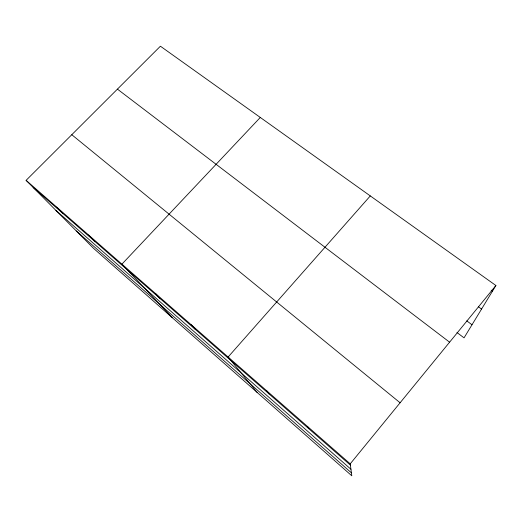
<?xml version="1.0" encoding="UTF-8"?>
<svg xmlns="http://www.w3.org/2000/svg" width="522" height="522" viewBox="0 0 522 522"><rect width="100%" height="100%" fill="white"/><g stroke="black" fill="none" stroke-linecap="round" stroke-linejoin="round"><path stroke-width="0.78" d="M26.1 180.344L350.223 463.83L351.808 475.796L93.529 248.335L26.1 180.344L160.411 46.204L495.9 285.514L464.038 337.851L456.978 332.527M350.223 463.83L495.9 285.514M370.294 195.92L228.107 357.022L257.229 392.505M260.295 117.457L121.92 264.152L172.345 317.748M491.169 290.193L492.481 291.132M478.302 306.688L481.558 309.07M466.772 320.873L472.005 324.762M117.424 89.131L449.599 342.191M71.782 134.715L400.1 402.775M33.134 187.437L350.399 465.128M55.913 210.405L350.941 469.252M76.251 230.92L351.417 472.834M56.67 207.084L63.188 213.739M88.583 234.991L94.528 241.177M155.745 293.736L160.398 298.832M191.104 324.658L195.026 329.134M266.873 390.932L269.104 393.973M307.53 426.487L308.783 428.706"/></g></svg>
